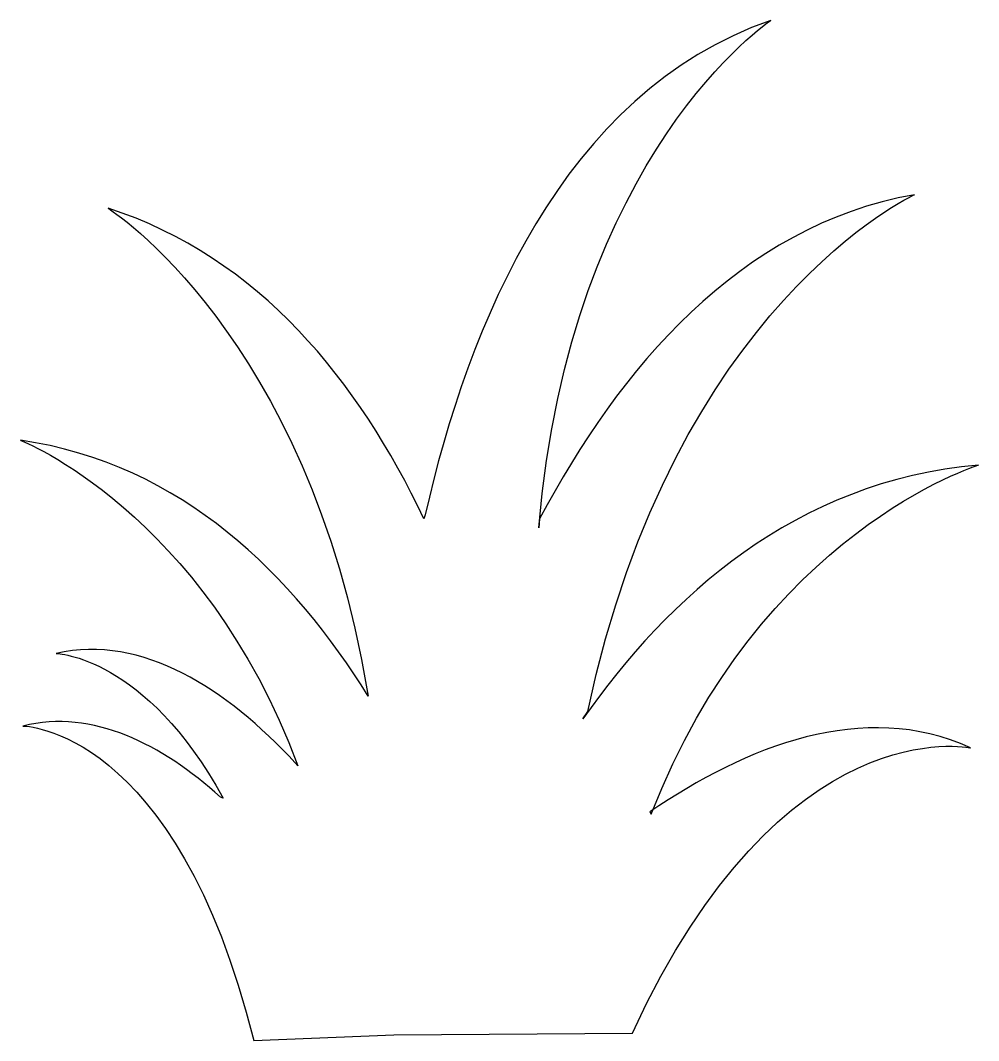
# Model space of a CAD drawing. Header units: centimetres. Extents: x -6.4 to 6.4, y -6.8 to 6.8.
import ezdxf

# ---------------------------------------------------------------- set-up
doc = ezdxf.new("R2010")
doc.units = ezdxf.units.CM
doc.header["$MEASUREMENT"] = 0
doc.layers.add('Camada 1', color=7, linetype='Continuous')

msp = doc.modelspace()

# ---------------------------------------------------------------- linework, layer by layer
at = {"layer": 'Camada 1'}
msp.add_open_spline([(2.00623, -3.75573), (3.28665, -2.88271), (4.86138, -2.24583), (6.28531, -2.90218), (6.28531, -2.90218), (6.28531, -2.90218), (3.78309, -2.3515), (1.77279, -6.70691), (1.77279, -6.70691), (1.77279, -6.70691), (-1.41033, -6.7325), (-1.41033, -6.7325), (-1.41033, -6.7325), (-1.41033, -6.7325), (-3.27929, -6.80756), (-3.27929, -6.80756), (-3.27929, -6.80756), (-4.32477, -2.61604), (-6.36262, -2.60929), (-6.36262, -2.60929), (-6.36262, -2.60929), (-5.42274, -2.37826), (-4.50778, -2.85496), (-3.72292, -3.55713), (-3.72292, -3.55713), (-3.72292, -3.55713), (-3.689, -3.57166), (-3.689, -3.57166), (-3.689, -3.57166), (-4.72469, -1.67362), (-5.9178, -1.64012), (-5.9178, -1.64012), (-5.9178, -1.64012), (-4.75427, -1.38075), (-3.64357, -2.11656), (-2.72666, -3.09938), (-2.72666, -3.09938), (-2.72666, -3.09938), (-2.69031, -3.13925), (-2.69031, -3.13925), (-2.69031, -3.13925), (-3.96015, 0.26368), (-6.39382, 1.20388), (-6.39382, 1.20388), (-6.39382, 1.20388), (-4.23151, 0.89519), (-2.74204, -0.61632), (-1.75242, -2.21007), (-1.75242, -2.21007), (-1.75242, -2.21007), (-1.76319, -2.16012), (-1.76319, -2.16012), (-1.76319, -2.16012), (-2.5472, 2.61131), (-5.22155, 4.3003), (-5.22155, 4.3003), (-5.22155, 4.3003), (-3.20291, 3.64778), (-1.87745, 1.99017), (-1.00835, 0.15515), (-1.00835, 0.15515), (-1.00835, 0.15515), (-0.99091, 0.20846), (-0.99091, 0.20846), (-0.99091, 0.20846), (-0.42206, 2.72624), (0.83754, 5.84951), (3.62064, 6.80757), (3.62064, 6.80757), (3.62064, 6.80757), (0.94393, 5.03322), (0.52419, 0.03447), (0.52419, 0.03447), (0.52419, 0.03447), (0.53602, 0.15647), (0.53602, 0.15647), (0.53602, 0.15647), (1.59509, 2.15506), (3.19767, 4.06699), (5.53678, 4.48188), (5.53678, 4.48188), (5.53678, 4.48188), (2.32828, 3.01268), (1.17798, -2.41755), (1.17798, -2.41755), (1.17798, -2.41755), (1.11416, -2.51497), (1.11416, -2.51497), (1.11416, -2.51497), (2.24361, -0.89556), (3.94938, 0.6613), (6.39381, 0.87389), (6.39381, 0.87389), (6.39381, 0.87389), (3.47292, -0.02845), (2.02549, -3.78481), (2.02549, -3.78481), (2.02549, -3.78481), (2.00623, -3.75573), (2.00623, -3.75573)], degree=3, knots=[0, 0, 0, 0, 0.03846154, 0.03846154, 0.03846154, 0.03846154, 0.07692308, 0.07692308, 0.07692308, 0.07692308, 0.11538462, 0.11538462, 0.11538462, 0.11538462, 0.15384615, 0.15384615, 0.15384615, 0.15384615, 0.19230769, 0.19230769, 0.19230769, 0.19230769, 0.23076923, 0.23076923, 0.23076923, 0.23076923, 0.26923077, 0.26923077, 0.26923077, 0.26923077, 0.30769231, 0.30769231, 0.30769231, 0.30769231, 0.34615385, 0.34615385, 0.34615385, 0.34615385, 0.38461538, 0.38461538, 0.38461538, 0.38461538, 0.42307692, 0.42307692, 0.42307692, 0.42307692, 0.46153846, 0.46153846, 0.46153846, 0.46153846, 0.5, 0.5, 0.5, 0.5, 0.53846154, 0.53846154, 0.53846154, 0.53846154, 0.57692308, 0.57692308, 0.57692308, 0.57692308, 0.61538462, 0.61538462, 0.61538462, 0.61538462, 0.65384615, 0.65384615, 0.65384615, 0.65384615, 0.69230769, 0.69230769, 0.69230769, 0.69230769, 0.73076923, 0.73076923, 0.73076923, 0.73076923, 0.76923077, 0.76923077, 0.76923077, 0.76923077, 0.80769231, 0.80769231, 0.80769231, 0.80769231, 0.84615385, 0.84615385, 0.84615385, 0.84615385, 0.88461538, 0.88461538, 0.88461538, 0.88461538, 0.92307692, 0.92307692, 0.92307692, 0.92307692, 1, 1, 1, 1], dxfattribs=at)

doc.saveas('drawing.dxf')
